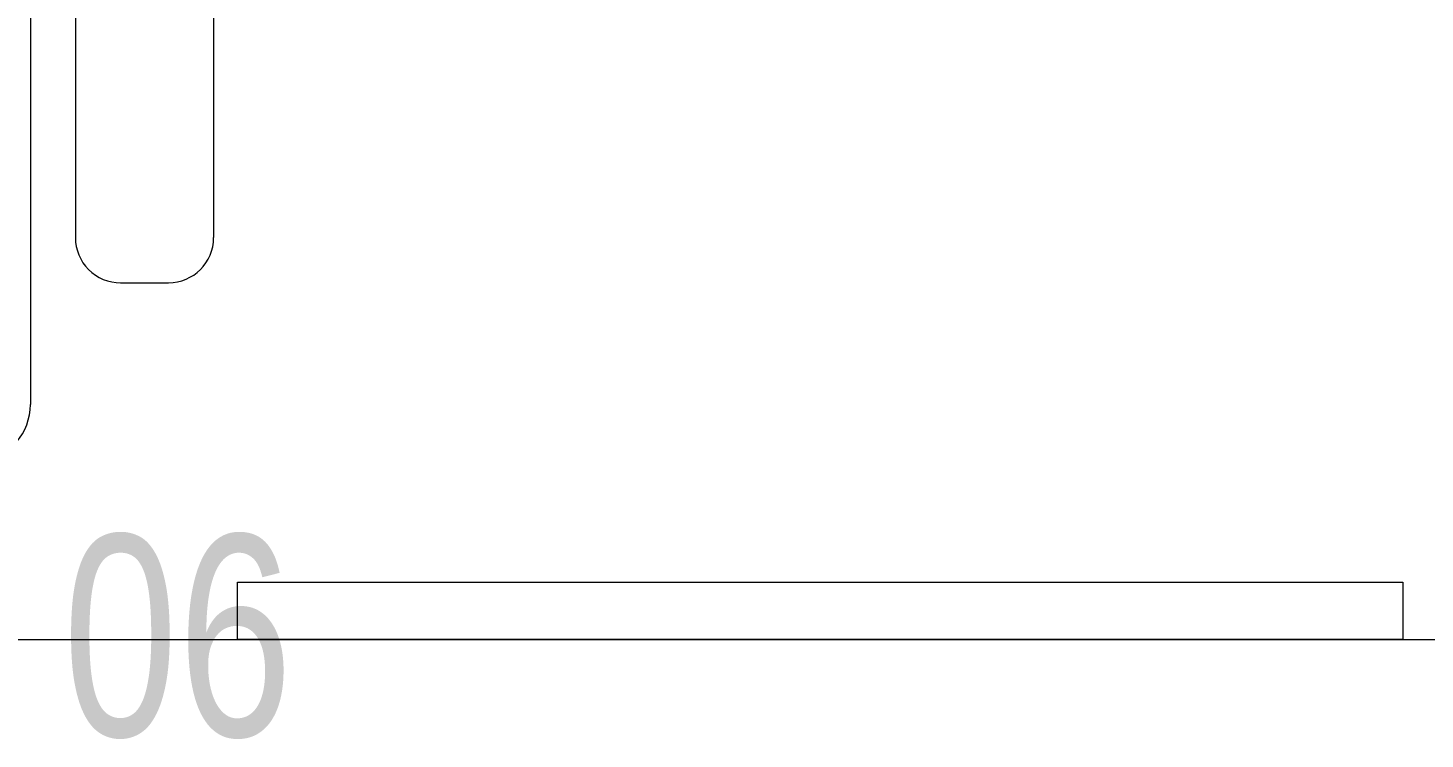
# Model space of a CAD drawing. Header units: inches. Extents: x -501855 to 57169, y -29325 to 19878.
# Drawn here: x 16832 to 17439, y -10311 to -10002 of the extents above; entities that cross this region are included whole.
import ezdxf

# ---------------------------------------------------------------- set-up
doc = ezdxf.new("R2010")
doc.units = ezdxf.units.IN
doc.header["$LTSCALE"] = 25
doc.header["$MEASUREMENT"] = 0
doc.linetypes.add('DASHDOT', pattern=[25.4, 12.7, -6.35, 0, -6.35])
doc.layers.get('0').update_dxf_attribs({"color": 8})
for name, color, linetype, lineweight in [('00-Ground Floor$0$72_EGR_EQP_TAG', 142, 'Continuous', 5), ('00-Ground Floor$0$LOADING', 253, 'Continuous', 5), ('00-Ground Floor$0$Walls', 251, 'Continuous', 5), ('E-LITE-CLNG-CNDT', 6, 'DASHDOT', 35)]:
    doc.layers.add(name, color=color, linetype=linetype, lineweight=lineweight)
doc.styles.add('00-Ground Floor$0$X3G_ENTITY_257CFD', font='swisscl.ttf', dxfattribs={"height": 200})

# ---------------------------------------------------------------- blocks, each defined once
blk = doc.blocks.new('00-Ground Floor$0$GF21018-P')
at = {"color": 0}
for p, q in [((0.22049, 0.47563), (0.22049, 0.0675)), ((0.24001, 0.32259), (0.24001, 0.14)), ((0.30001, 0.32259), (0.30001, 0.14)), ((0.25963, 0.12039), (0.2804, 0.12039))]:
    blk.add_line(p, q, dxfattribs=at)
for centre, radius, start, end in [((0.25963, 0.14), 0.01962, 180, 270), ((0.2804, 0.14), 0.01962, 270, 0), ((0.19549, 0.0675), 0.025, 278.52792, 360)]:
    blk.add_arc(centre, radius, start, end, dxfattribs=at)
blk = doc.blocks.new('00-Ground Floor')
at = {"layer": '00-Ground Floor$0$LOADING', "elevation": 0}
blk.add_lwpolyline([(17429.31, -10242.43), (17429.31, -10267.43), (16923.31, -10267.43), (16923.31, -10242.43), (17429.31, -10242.43)], dxfattribs=at)
at = {"layer": '00-Ground Floor$0$Walls'}
blk.add_line((14197.93, -10267.43, 0), (17697.72, -10267.43, 0), dxfattribs=at)
at = {"layer": '00-Ground Floor$0$LOADING', "extrusion": (-2.24021e-05, -7.77426e-06, 1), "xscale": 1000, "yscale": 1000, "zscale": 1000, "rotation": 359.9985892349692}
blk.add_blockref('00-Ground Floor$0$GF21018-P', (16612.95, -10232.81, -0.31), dxfattribs=at)
at = {"layer": '00-Ground Floor$0$72_EGR_EQP_TAG', "insert": (16897.43, -10221.94, 0), "char_height": 87.473, "attachment_point": 2, "style": '00-Ground Floor$0$X3G_ENTITY_257CFD'}
blk.add_mtext('06', dxfattribs=at)

msp = doc.modelspace()

# ---------------------------------------------------------------- block references
at = {"layer": 'E-LITE-CLNG-CNDT'}
msp.add_blockref('00-Ground Floor', (0, 0), dxfattribs=at)

doc.saveas('drawing.dxf')
